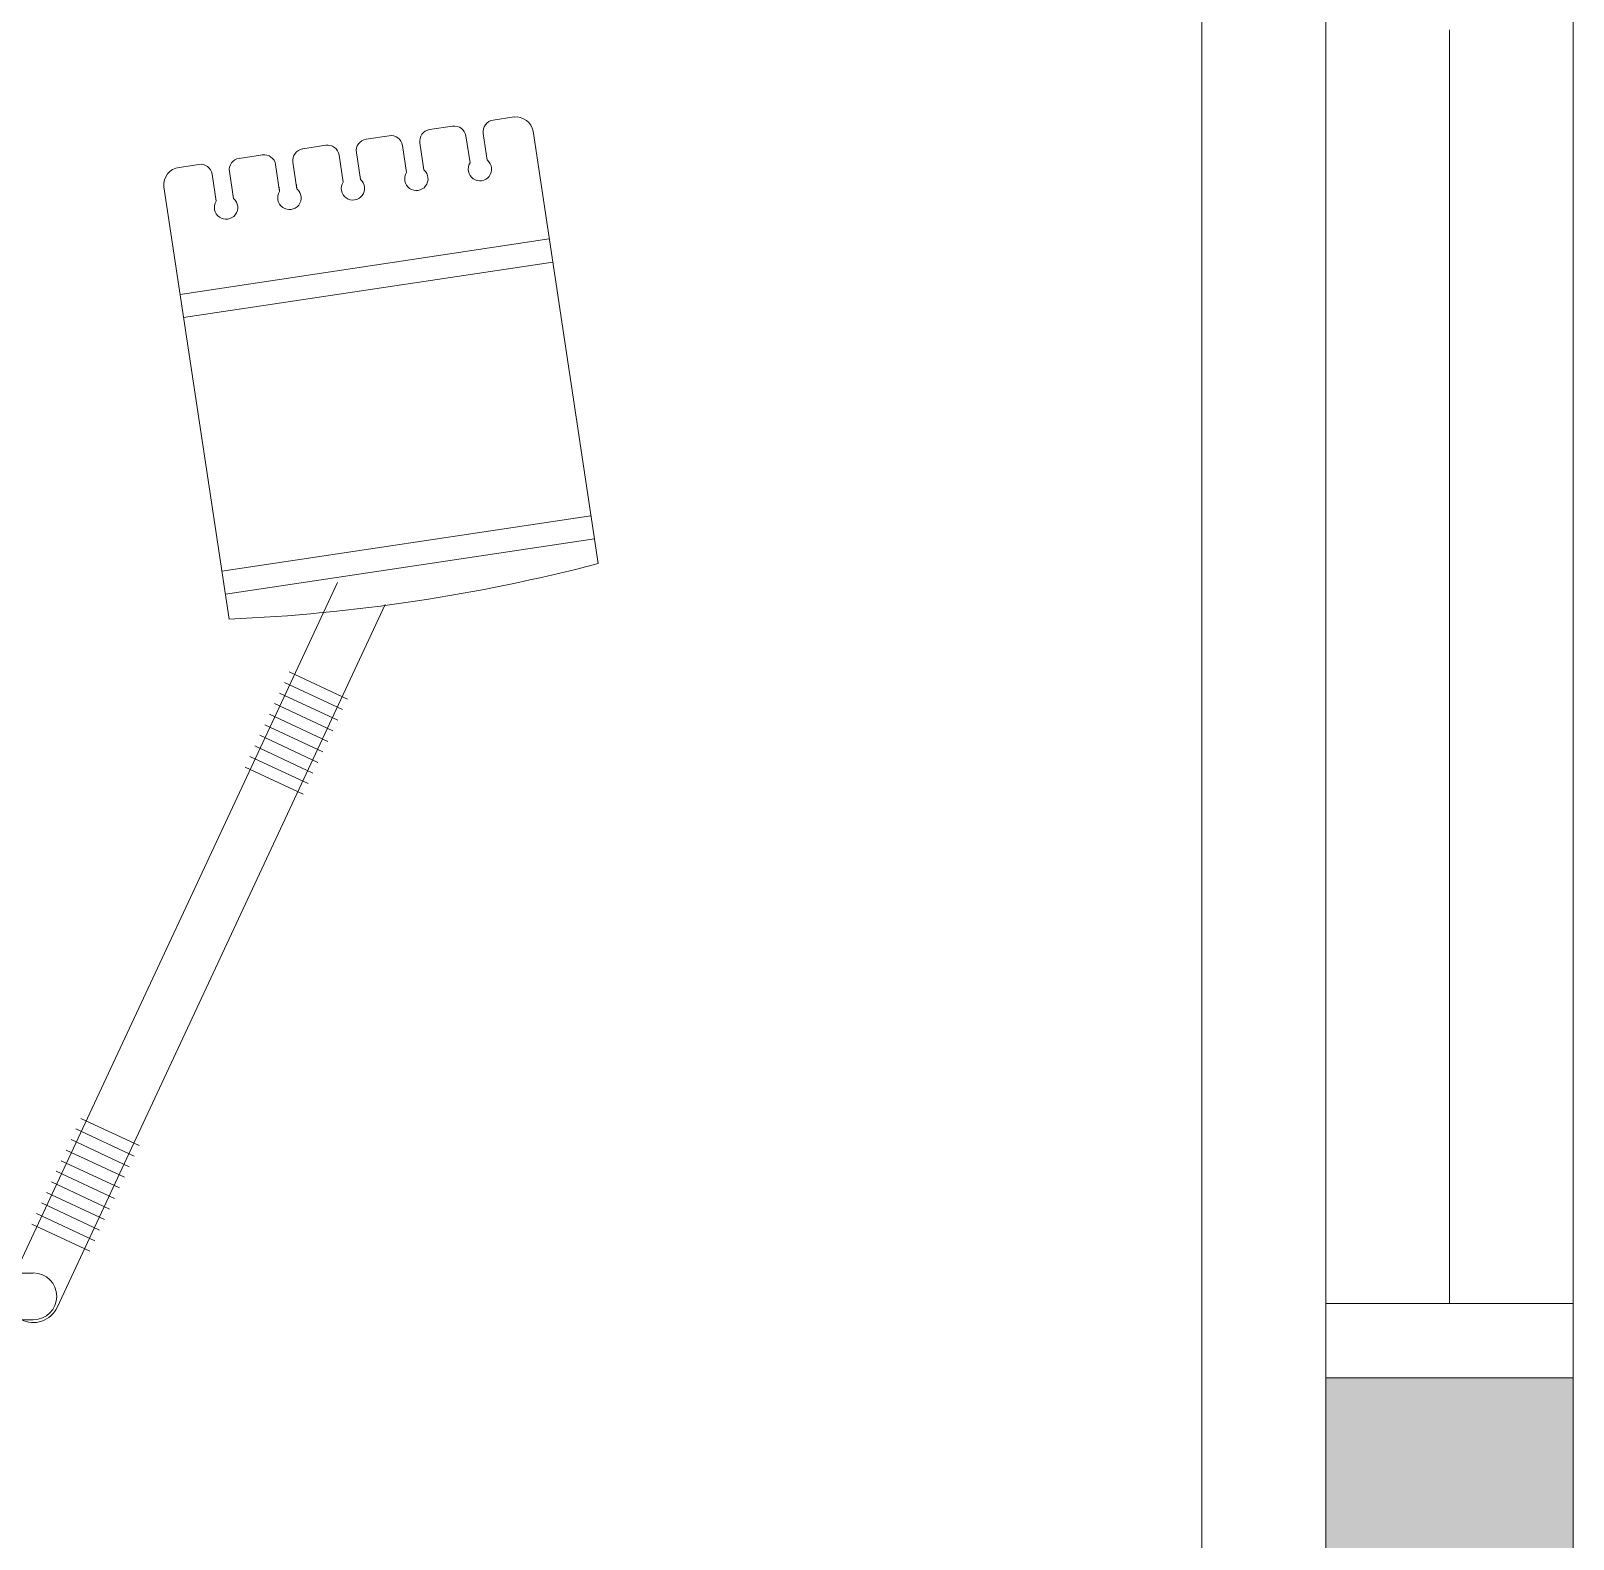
# Model space of a CAD drawing. Header units: metres. Extents: x 11578468 to 47831421, y -58341524 to -14256839.
# Drawn here: x 23851881 to 23853128, y -29092673 to -29091453 of the extents above; entities that cross this region are included whole.
import ezdxf

# ---------------------------------------------------------------- set-up
doc = ezdxf.new("R2010")
doc.units = ezdxf.units.M
doc.header["$LTSCALE"] = 50
doc.header["$MEASUREMENT"] = 0
doc.layers.add('ha', color=8, linetype='CONTINUOUS', lineweight=5)

msp = doc.modelspace()

# ---------------------------------------------------------------- linework, layer by layer
at = {"layer": 'ha'}
for p, q in [((23852927.7, -29093542.3), (23852927.7, -29077692.3)), ((23852827.7, -29079943.3), (23852827.7, -29093542.3)), ((23852827.7, -29089142.3), (23852827.7, -29093542.3)), ((23852927.7, -29091392.3), (23852927.7, -29092542.3)), ((23853127.7, -29092542.3), (23853127.7, -29091392.3)), ((23853027.7, -29091452.3), (23853027.7, -29092482.3)), ((23852203.5, -29091533.1), (23852222.1, -29091530.3)), ((23852254.8, -29091525.4), (23852271.8, -29091522.8)), ((23852152.2, -29091540.8), (23852170.9, -29091538)), ((23852236.2, -29091560), (23852232.9, -29091538.2)), ((23852250.1, -29091557.9), (23852246.9, -29091536.1)), ((23852287.1, -29091534.4), (23852339.7, -29091883.9)), ((23852049.6, -29091556.3), (23852068.3, -29091553.5)), ((23852100.9, -29091548.5), (23852119.6, -29091545.7)), ((23852133.6, -29091575.5), (23852130.3, -29091553.7)), ((23852147.6, -29091573.3), (23852144.3, -29091551.6)), ((23852184.9, -29091567.7), (23852181.6, -29091545.9)), ((23852198.9, -29091565.6), (23852195.6, -29091543.8)), ((23852250.1, -29091557.9), (23852249.6, -29091554.3)), ((23852001.1, -29091563.6), (23852017, -29091561.2)), ((23852045, -29091588.8), (23852041.7, -29091567)), ((23852082.3, -29091583.2), (23852079, -29091561.4)), ((23852096.3, -29091581.1), (23852093, -29091559.3)), ((23852184.9, -29091567.7), (23852184.3, -29091564.1)), ((23852198.9, -29091565.6), (23852198.3, -29091562)), ((23852236.2, -29091560), (23852235.6, -29091556.4)), ((23852041.4, -29091928.9), (23851988.8, -29091579.4)), ((23852031, -29091591), (23852027.7, -29091569.1)), ((23852082.3, -29091583.2), (23852081.8, -29091579.5)), ((23852096.3, -29091581.1), (23852095.8, -29091577.4)), ((23852133.6, -29091575.5), (23852133.1, -29091571.8)), ((23852147.6, -29091573.3), (23852147, -29091569.7)), ((23852031, -29091591), (23852030.5, -29091587.3)), ((23852045, -29091588.8), (23852044.5, -29091585.2)), ((23852001.9, -29091666.5), (23852300.2, -29091621.5)), ((23852004.7, -29091685.1), (23852303.1, -29091640.2)), ((23852035.6, -29091890.2), (23852333.9, -29091845.3)), ((23852038.4, -29091908.8), (23852336.7, -29091863.9)), ((23852129.1, -29091899.2), (23851868.6, -29092457.6)), ((23852167.6, -29091917.1), (23851902.5, -29092485.4)), ((23852090.1, -29091971.6), (23852137.1, -29091993.5)), ((23852082.2, -29091988.6), (23852129.2, -29092010.6)), ((23852086.2, -29091980.1), (23852133.2, -29092002)), ((23852078.2, -29091997.2), (23852125.2, -29092019.1)), ((23852070.2, -29092014.3), (23852117.2, -29092036.2)), ((23852074.2, -29092005.7), (23852121.2, -29092027.7)), ((23852066.2, -29092022.8), (23852113.2, -29092044.8)), ((23852058.3, -29092039.9), (23852105.3, -29092061.8)), ((23852062.2, -29092031.4), (23852109.2, -29092053.3)), ((23852054.3, -29092048.5), (23852101.3, -29092070.4)), ((23851917.7, -29092341.1), (23851964.7, -29092363.1)), ((23851921.7, -29092332.6), (23851968.7, -29092354.5)), ((23851913.7, -29092349.7), (23851960.7, -29092371.6)), ((23851909.8, -29092358.2), (23851956.8, -29092380.1)), ((23851901.8, -29092375.3), (23851948.8, -29092397.2)), ((23851905.8, -29092366.8), (23851952.8, -29092388.7)), ((23851897.8, -29092383.8), (23851944.8, -29092405.8)), ((23851889.8, -29092400.9), (23851936.8, -29092422.9)), ((23851893.8, -29092392.4), (23851940.8, -29092414.3)), ((23851885.8, -29092409.5), (23851932.8, -29092431.4)), ((23851881.9, -29092418), (23851928.9, -29092440)), ((23851883.2, -29092457.6), (23851204.3, -29092457.4)), ((23852927.7, -29092542.3), (23852927.7, -29092482.3)), ((23852927.7, -29092482.3), (23853127.7, -29092482.3)), ((23853127.7, -29092482.3), (23853127.7, -29092542.3)), ((23851883.2, -29092495.3), (23851204.3, -29092495.2)), ((23852927.7, -29092542.3), (23852927.7, -29093692.3)), ((23852927.7, -29092542.3), (23853127.7, -29092542.3)), ((23852927.7, -29092542.3), (23853127.7, -29092542.3)), ((23853127.7, -29092542.3), (23852927.7, -29092542.3)), ((23853127.7, -29092542.3), (23853127.7, -29093892.3))]:
    msp.add_line(p, q, dxfattribs=at)
for centre, radius, start, end in [((23852223.5, -29091539.6), 9.43, 8.6051, 98.5647), ((23852256.2, -29091534.7), 9.43, 98.5647, 188.6051), ((23852273.2, -29091536.9), 14.1, 10.0003, 95.9122), ((23852153.6, -29091550.2), 9.43, 98.5647, 188.6051), ((23852172.3, -29091547.3), 9.43, 8.6051, 98.5647), ((23852204.9, -29091542.4), 9.43, 98.5647, 188.6051), ((23852069.7, -29091562.8), 9.43, 8.6051, 98.5647), ((23852102.3, -29091557.9), 9.43, 98.5647, 188.6051), ((23852121, -29091555.1), 9.43, 8.6051, 98.5647), ((23852002.8, -29091577.6), 14.1, 97.1294, 187.1291), ((23852018.4, -29091570.5), 9.43, 8.6051, 98.5647), ((23852051, -29091565.6), 9.43, 98.5647, 188.6051), ((23852192.8, -29091572.9), 9.43, 147.1877, 50.0069), ((23852244.1, -29091565.1), 9.43, 147.1877, 50.0069), ((23852141.5, -29091580.6), 9.43, 147.1877, 50.0069), ((23852039, -29091596.1), 9.43, 147.1877, 50.0069), ((23852090.2, -29091588.3), 9.43, 147.1877, 50.0069), ((23851980.2, -29090509.8), 1420.4, 272.4676, 284.6618), ((23851883.2, -29092476.4), 18.9, 359.9897, 89.9897), ((23851883.2, -29092476.4), 18.9, 269.9897, 359.9897), ((23851883.2, -29092476.4), 21.2, 242.7236, 334.9897)]:
    msp.add_arc(centre, radius, start, end, dxfattribs=at)
for points in [[(23852927.7, -29093692.3), (23852927.7, -29092542.3), (23853127.7, -29093892.3)], [(23853127.7, -29093892.3), (23852927.7, -29092542.3), (23853127.7, -29092542.3)]]:
    msp.add_solid(points, dxfattribs=at)

doc.saveas('drawing.dxf')
